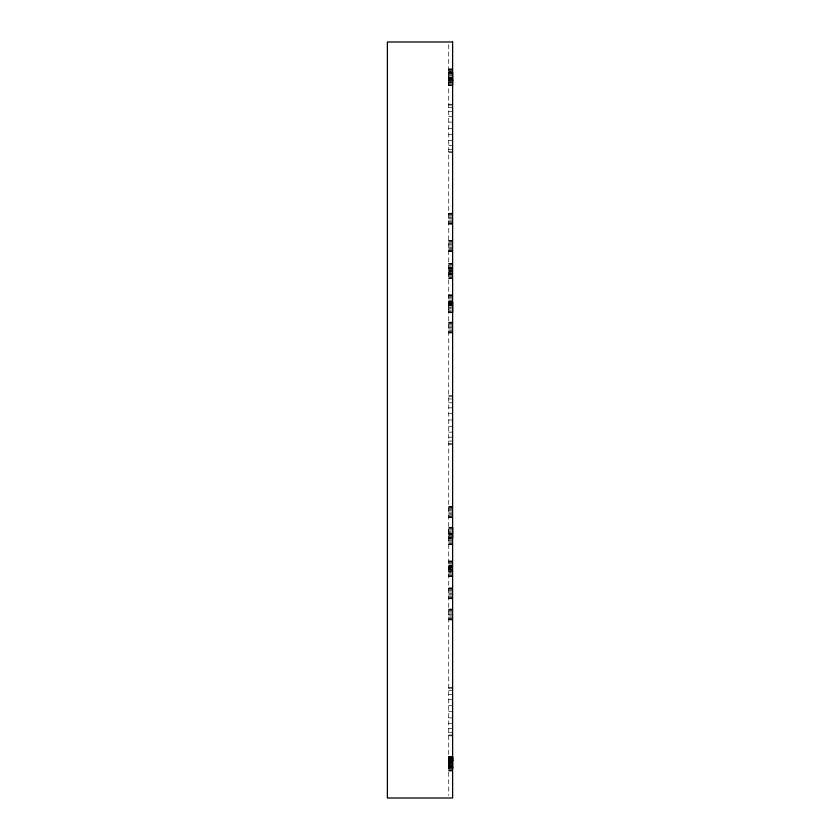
<?xml version="1.0" encoding="UTF-8"?>
<svg xmlns="http://www.w3.org/2000/svg" width="840" height="840" viewBox="0 0 840 840"><rect width="100%" height="100%" fill="white"/><g stroke="black" fill="none" stroke-linecap="round" stroke-linejoin="round"><path stroke-width="0.63" stroke-dasharray="4.2 3.15" d="M452.613 756.756L448.728 756.756L448.728 768.296M451.322 538.083L448.728 538.083L448.728 527.279L452.613 527.279M452.613 312.721L448.728 312.721L448.728 301.917L452.613 301.917M451.322 85.407L448.728 85.407L448.728 71.705L452.613 71.673M452.613 73.007L448.728 73.007L448.728 71.705M452.613 760.767L448.728 760.736L448.728 756.756M448.728 73.007L448.728 72.45L452.613 72.45M448.728 68.995L452.613 68.995M448.728 69.184L452.613 69.184M448.728 69.72L452.613 69.72M448.728 70.581L452.613 70.581M448.728 71.862L452.613 71.862M448.728 72.67L452.613 72.67M448.728 73.258L452.613 73.322M448.728 74.371L452.613 74.351M448.728 75.673L452.613 75.695M448.728 77.07L452.613 77.102M448.728 77.248L452.613 77.248M448.728 78.215L451.322 78.215M448.728 78.467L452.613 78.467M448.728 78.928L452.613 78.928M448.728 79.076L452.613 79.076M448.728 79.621L451.322 79.621M448.728 79.769L452.613 79.8M448.728 80.608L451.322 80.608M448.728 80.892L452.613 80.892M448.728 81.753L452.613 81.753M448.728 82.289L452.613 82.289M448.728 82.478L452.613 82.478M448.728 83.507L451.322 83.507M448.728 84.546L452.613 84.546M452.613 85.186L448.728 85.407M448.728 104.213L452.613 104.213M448.728 105.032L452.613 105.032M448.728 107.447L452.613 107.447M448.728 111.29L452.613 111.29M448.728 116.308L452.613 116.308M448.728 122.136L452.613 122.136M448.728 128.405L452.613 128.405M448.728 134.662L452.613 134.662M448.728 140.501L452.613 140.501M448.728 145.509L452.613 145.509M448.728 149.352L452.613 149.352M448.728 151.767L452.613 151.767M448.728 152.597L452.613 152.597M448.728 213.276L452.613 213.276M448.728 213.454L452.613 213.454M448.728 214.001L452.613 214.001M448.728 214.851L452.613 214.851M448.728 215.975L452.613 215.975M448.728 217.277L452.613 217.277M448.728 218.673L452.613 218.673M448.728 220.07L452.613 220.07M448.728 221.372L452.613 221.372M448.728 222.495L452.613 222.495M448.728 223.346L452.613 223.346M448.728 223.892L452.613 223.892M448.728 224.07L452.613 224.07M448.728 240.492L452.613 240.492M448.728 240.671L452.613 240.671M448.728 241.216L452.613 241.216M448.728 242.067L452.613 242.067M448.728 243.191L452.613 243.191M448.728 244.493L452.613 244.493M448.728 245.889L452.613 245.889M448.728 247.286L452.613 247.286M448.728 248.588L452.613 248.588M448.728 249.711L452.613 249.711M448.728 250.561L452.613 250.561M448.728 251.108L452.613 251.108M448.728 251.286L452.613 251.286M448.728 263.382L452.613 263.382M448.728 263.571L452.613 263.571M448.728 264.107L452.613 264.107M448.728 264.968L452.613 264.968M448.728 266.081L451.322 266.081M448.728 267.382L451.322 267.382M448.728 267.708L452.613 267.708M448.728 267.887L452.613 267.887M448.728 268.433L452.613 268.433M448.728 268.779L451.322 268.779M448.728 269.283L452.613 269.283M448.728 270.175L452.613 270.175M448.728 270.406L452.613 270.406M448.728 271.478L451.322 271.478M448.728 271.709L452.613 271.709M448.728 272.601L451.322 272.601M448.728 273.105L452.613 273.105M448.728 273.462L452.613 273.462M448.728 273.998L452.613 273.998M448.728 274.187L452.613 274.187M448.728 274.502L452.613 274.502M448.728 275.804L452.613 275.804M448.728 276.927L452.613 276.927M448.728 277.778L452.613 277.778M448.728 278.324L452.613 278.324M448.728 278.502L452.613 278.502M448.728 294.924L452.613 294.924M448.728 295.103L452.613 295.103M448.728 295.649L452.613 295.649M448.728 296.499L452.613 296.499M448.728 297.623L452.613 297.623M448.728 298.925L452.613 298.925M448.728 300.321L452.613 300.321M448.728 301.718L452.613 301.718M452.613 302.096L448.728 301.917M452.613 302.631L448.728 302.631L451.322 302.652M448.728 303.019L452.613 303.019M448.728 303.513L452.613 303.492M448.728 304.143L452.613 304.143M448.728 304.637L452.613 304.605M448.728 304.994L452.613 304.994M448.728 305.54L452.613 305.54M448.728 305.718L452.613 305.718M448.728 305.939L452.613 305.939M448.728 307.335L452.613 307.304M448.728 308.731L451.322 308.7M448.728 310.034L451.322 310.002M448.728 311.147L451.322 311.125M448.728 312.007L452.613 312.007M451.322 312.532L448.728 312.721M448.728 322.14L452.613 322.14M448.728 322.319L452.613 322.319M448.728 322.865L452.613 322.865M448.728 323.715L452.613 323.715M448.728 324.839L452.613 324.839M448.728 326.141L452.613 326.141M448.728 327.537L452.613 327.537M448.728 328.933L452.613 328.933M448.728 330.236L452.613 330.236M448.728 331.359L452.613 331.359M448.728 332.209L452.613 332.209M448.728 332.756L452.613 332.756M448.728 332.934L452.613 332.934M448.728 395.682L452.613 395.682M448.728 396.512L452.613 396.512M448.728 398.937L452.613 398.937M448.728 402.801L452.613 402.801M448.728 407.841L452.613 407.841M448.728 413.7L452.613 413.7M448.728 420L452.613 420M448.728 426.3L452.613 426.29M448.728 432.159L452.613 432.159M448.728 437.199L452.613 437.199M448.728 441.063L452.613 441.063M448.728 443.489L452.613 443.489M448.728 444.318L452.613 444.318M448.728 506.709L452.613 506.709M448.728 506.898L452.613 506.898M448.728 507.433L452.613 507.433M448.728 508.294L452.613 508.294M448.728 509.418L452.613 509.418M448.728 510.72L452.613 510.72M448.728 512.117L452.613 512.117M448.728 513.513L452.613 513.513M448.728 514.815L452.613 514.815M448.728 515.928L452.613 515.928M448.728 516.789L452.613 516.789M448.728 517.325L452.613 517.325M448.728 517.514L452.613 517.514M452.613 527.468L448.728 527.279M448.728 527.993L452.613 528.014M448.728 528.854L452.613 528.854M448.728 529.966L452.613 529.998M448.728 531.269L451.322 531.3M448.728 532.665L451.322 532.697M448.728 533.799L452.613 533.799M448.728 533.988L452.613 533.988M448.728 534.062L451.322 534.093M448.728 534.524L452.613 534.524M452.613 535.385L448.728 535.385L451.322 535.395M448.728 536.498L452.613 536.487M448.728 537.348L452.613 537.348M448.728 538.083L452.613 537.8M448.728 537.894L452.613 537.904M448.728 539.196L452.613 539.196M448.728 540.603L452.613 540.603M448.728 541.905L452.613 541.905M448.728 543.018L452.613 543.018M448.728 543.879L452.613 543.879M448.728 544.415L452.613 544.415M448.728 544.603L452.613 544.603M448.728 561.015L452.613 561.015M448.728 561.204L452.613 561.204M448.728 561.74L452.613 561.74M448.728 562.601L452.613 562.601M448.728 563.714L452.613 563.714M448.728 565.016L452.613 565.016M448.728 565.803L452.613 565.803M448.728 565.981L452.613 565.981M448.728 566.528L452.613 566.412M448.728 567.378L452.613 567.378M448.728 567.819L452.613 567.819M448.728 568.501L451.322 568.501M448.728 569.121L452.613 569.121M448.728 569.803L452.613 569.803M448.728 570.234L452.613 570.234M448.728 571.2L452.613 571.095M448.728 571.63L452.613 571.63M448.728 571.82L452.613 571.82M448.728 572.597L451.322 572.597M448.728 573.899L452.613 573.899M448.728 575.022L452.613 575.022M448.728 575.873L452.613 575.873M448.728 576.419L452.613 576.419M448.728 576.597L452.613 576.597M448.728 587.979L452.613 587.979M448.728 588.158L452.613 588.158M448.728 588.703L452.613 588.703M448.728 589.554L452.613 589.554M448.728 590.678L452.613 590.678M448.728 591.98L452.613 591.98M448.728 593.376L452.613 593.376M448.728 594.773L452.613 594.773M448.728 596.075L452.613 596.075M448.728 597.198L452.613 597.198M448.728 598.049L452.613 598.049M448.728 598.595L452.613 598.595M448.728 598.773L452.613 598.773M448.728 609.095L452.613 609.095M448.728 609.284L452.613 609.284M448.728 609.819L452.613 609.819M448.728 610.68L452.613 610.68M448.728 611.793L452.613 611.793M448.728 613.095L452.613 613.095M448.728 614.502L452.613 614.502M448.728 615.899L452.613 615.899M448.728 617.2L452.613 617.2M448.728 618.313L452.613 618.313M448.728 619.175L452.613 619.175M448.728 619.71L452.613 619.71M448.728 619.899L452.613 619.899M448.728 687.404L452.613 687.404M448.728 688.233L452.613 688.233M448.728 690.648L452.613 690.648M448.728 694.491L452.613 694.491M448.728 699.5L452.613 699.5M448.728 705.337L452.613 705.337M448.728 711.596L452.613 711.596M448.728 717.864L452.613 717.864M448.728 723.692L452.613 723.692M448.728 728.711L452.613 728.711M448.728 732.553L452.613 732.553M448.728 734.969L452.613 734.969M448.728 735.788L452.613 735.788M448.728 757.397L452.613 757.397M448.728 757.586L452.613 757.481M448.728 758.121L452.613 758.121M448.728 758.982L452.613 758.982M448.728 759.433L452.613 759.433M448.728 760.095L452.613 760.2M448.728 760.389L452.613 760.389M448.728 760.925L452.613 760.925M448.728 761.397L452.613 761.397M448.728 761.786L452.613 761.786M448.728 762.132L452.613 762.163M448.728 762.794L452.613 762.794M448.728 762.899L452.613 762.899M448.728 763.539L452.613 763.56M448.728 764.2L452.613 764.2M448.728 764.841L451.322 764.862M448.728 765.502L452.613 765.502M448.728 765.597L452.613 765.597M448.728 765.954L452.613 765.954M448.728 766.615L452.613 766.615M448.728 766.815L452.613 766.836M448.728 766.994L451.322 766.994M452.613 768.012L448.728 768.012L448.728 767.361L452.613 767.361M448.728 767.476L452.613 767.476M448.728 768.191L452.613 768.201M448.728 769.419L452.613 769.419M448.728 770.28L452.613 770.28M448.728 770.816L452.613 770.816M448.728 771.005L451.322 771.005M448.728 760.2L448.728 760.736M448.728 44.625L448.728 795.375M452.613 756.935L448.728 756.935L452.613 756.935M452.613 758.321L448.728 758.321L452.613 758.341"/><path stroke-width="1.26" d="M452.613 72.45C452.613 70.665 452.624 83.139 452.613 85.186M452.613 760.2L452.613 760.736L452.613 756.756L452.613 768.296L452.613 767.361M452.613 79.8L452.613 80.608M452.613 302.096L452.613 312.543M452.613 527.468L452.613 537.894M452.613 42L387.387 42L387.387 798L452.613 798L452.613 42"/></g></svg>
